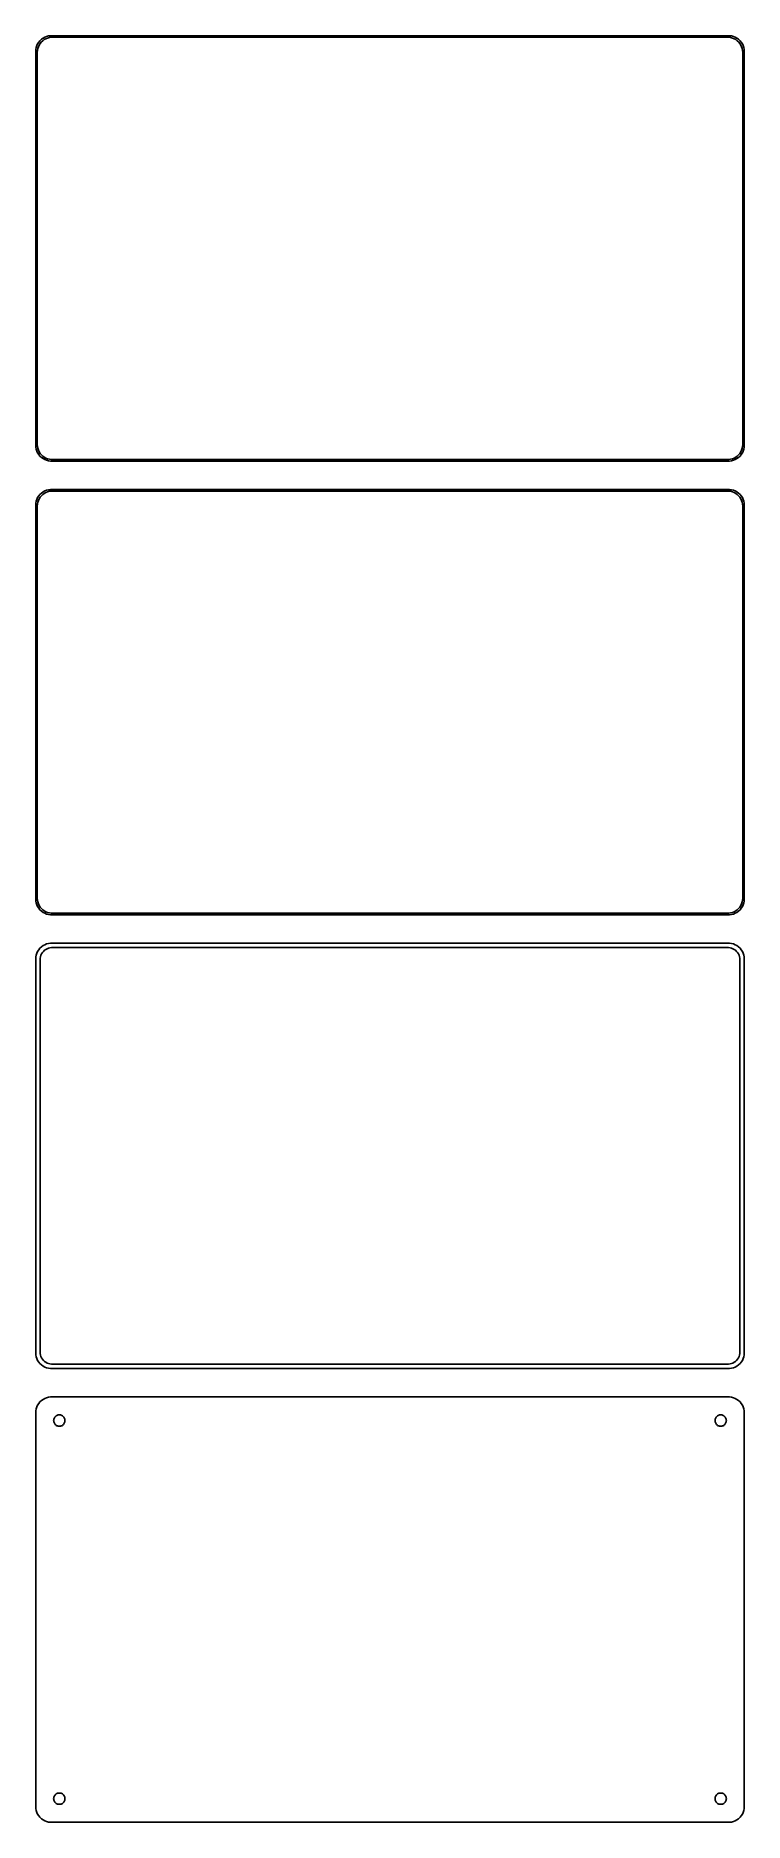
# Model space of a CAD drawing. Header units: metres. Extents: x -112 to 112, y 365 to 931.
import ezdxf

# ---------------------------------------------------------------- set-up
doc = ezdxf.new("R2010")
doc.units = ezdxf.units.M

msp = doc.modelspace()

# ---------------------------------------------------------------- linework, layer by layer
for p, q in [((-111.145, 929.923), (-111.545, 929.439)), ((-110.687, 930.353), (-111.145, 929.923)), ((-110.713, 929.502), (-110.278, 929.91)), ((-110.179, 930.722), (-110.687, 930.353)), ((-110.278, 929.91), (-109.795, 930.261)), ((-109.629, 931.024), (-110.179, 930.722)), ((-109.795, 930.261), (-109.272, 930.548)), ((-109.045, 931.255), (-109.629, 931.024)), ((-109.272, 930.548), (-108.718, 930.768)), ((-108.437, 931.411), (-109.045, 931.255)), ((-108.718, 930.768), (-108.14, 930.916)), ((-107.814, 931.49), (-108.437, 931.411)), ((-108.14, 930.916), (-107.548, 930.991)), ((107.814, 931.49), (-107.814, 931.49)), ((-107.548, 930.991), (107.548, 930.991)), ((107.548, 930.991), (108.14, 930.916)), ((108.437, 931.411), (107.814, 931.49)), ((108.14, 930.916), (108.718, 930.768)), ((109.045, 931.255), (108.437, 931.411)), ((108.718, 930.768), (109.272, 930.548)), ((109.629, 931.024), (109.045, 931.255)), ((109.272, 930.548), (109.795, 930.261)), ((110.179, 930.722), (109.629, 931.024)), ((109.795, 930.261), (110.278, 929.91)), ((110.687, 930.353), (110.179, 930.722)), ((110.278, 929.91), (110.713, 929.502)), ((111.145, 929.923), (110.687, 930.353)), ((111.545, 929.439), (111.145, 929.923)), ((-112.461, 927.127), (-112.5, 926.5)), ((-112.5, 926.5), (-112.5, 801.5)), ((-112.343, 927.743), (-112.461, 927.127)), ((-112.149, 928.341), (-112.343, 927.743)), ((-111.882, 928.909), (-112.149, 928.341)), ((-112, 926.25), (-111.963, 926.845)), ((-112, 801.75), (-112, 926.25)), ((-111.963, 926.845), (-111.851, 927.431)), ((-111.545, 929.439), (-111.882, 928.909)), ((-111.851, 927.431), (-111.666, 927.999)), ((-111.666, 927.999), (-111.412, 928.538)), ((-111.412, 928.538), (-111.093, 929.042)), ((-111.093, 929.042), (-110.713, 929.502)), ((110.713, 929.502), (111.093, 929.042)), ((111.093, 929.042), (111.412, 928.538)), ((111.412, 928.538), (111.666, 927.999)), ((111.882, 928.909), (111.545, 929.439)), ((111.666, 927.999), (111.851, 927.431)), ((111.851, 927.431), (111.963, 926.845)), ((112.149, 928.341), (111.882, 928.909)), ((111.963, 926.845), (112, 926.25)), ((112, 926.25), (112, 801.75)), ((112.343, 927.743), (112.149, 928.341)), ((112.461, 927.127), (112.343, 927.743)), ((112.5, 926.5), (112.461, 927.127)), ((112.5, 801.5), (112.5, 926.5)), ((-112.5, 801.5), (-112.461, 800.873)), ((-112.461, 800.873), (-112.343, 800.257)), ((-112.343, 800.257), (-112.149, 799.659)), ((-112.149, 799.659), (-111.882, 799.091)), ((-111.963, 801.155), (-112, 801.75)), ((-111.851, 800.569), (-111.963, 801.155)), ((-111.666, 800.001), (-111.851, 800.569)), ((-111.412, 799.462), (-111.666, 800.001)), ((-111.093, 798.958), (-111.412, 799.462)), ((111.412, 799.462), (111.093, 798.958)), ((111.666, 800.001), (111.412, 799.462)), ((111.851, 800.569), (111.666, 800.001)), ((111.963, 801.155), (111.851, 800.569)), ((111.882, 799.091), (112.149, 799.659)), ((112, 801.75), (111.963, 801.155)), ((112.149, 799.659), (112.343, 800.257)), ((112.343, 800.257), (112.461, 800.873)), ((112.461, 800.873), (112.5, 801.5)), ((-111.882, 799.091), (-111.545, 798.561)), ((-111.545, 798.561), (-111.145, 798.077)), ((-111.145, 798.077), (-110.687, 797.647)), ((-110.713, 798.498), (-111.093, 798.958)), ((-110.278, 798.09), (-110.713, 798.498)), ((-110.687, 797.647), (-110.179, 797.278)), ((-109.795, 797.739), (-110.278, 798.09)), ((-110.179, 797.278), (-109.629, 796.976)), ((-109.272, 797.452), (-109.795, 797.739)), ((-109.629, 796.976), (-109.045, 796.745)), ((-108.718, 797.232), (-109.272, 797.452)), ((-109.045, 796.745), (-108.437, 796.589)), ((-108.14, 797.084), (-108.718, 797.232)), ((-108.437, 796.589), (-107.814, 796.51)), ((-107.548, 797.009), (-108.14, 797.084)), ((-107.814, 796.51), (107.814, 796.51)), ((107.548, 797.009), (-107.548, 797.009)), ((108.14, 797.084), (107.548, 797.009)), ((107.814, 796.51), (108.437, 796.589)), ((108.718, 797.232), (108.14, 797.084)), ((108.437, 796.589), (109.045, 796.745)), ((109.272, 797.452), (108.718, 797.232)), ((109.045, 796.745), (109.629, 796.976)), ((109.795, 797.739), (109.272, 797.452)), ((109.629, 796.976), (110.179, 797.278)), ((110.278, 798.09), (109.795, 797.739)), ((110.179, 797.278), (110.687, 797.647)), ((110.713, 798.498), (110.278, 798.09)), ((110.687, 797.647), (111.145, 798.077)), ((111.093, 798.958), (110.713, 798.498)), ((111.145, 798.077), (111.545, 798.561)), ((111.545, 798.561), (111.882, 799.091)), ((-112.461, 783.127), (-112.5, 782.5)), ((-112.5, 782.5), (-112.5, 657.5)), ((-112.343, 783.743), (-112.461, 783.127)), ((-112.149, 784.341), (-112.343, 783.743)), ((-111.882, 784.909), (-112.149, 784.341)), ((-112, 782.25), (-111.963, 782.845)), ((-111.963, 782.845), (-111.851, 783.431)), ((-111.545, 785.439), (-111.882, 784.909)), ((-111.851, 783.431), (-111.666, 783.999)), ((-111.666, 783.999), (-111.412, 784.538)), ((-111.145, 785.923), (-111.545, 785.439)), ((-111.412, 784.538), (-111.093, 785.042)), ((-110.687, 786.353), (-111.145, 785.923)), ((-111.093, 785.042), (-110.713, 785.502)), ((-110.713, 785.502), (-110.278, 785.91)), ((-110.179, 786.722), (-110.687, 786.353)), ((-110.278, 785.91), (-109.795, 786.261)), ((-109.629, 787.024), (-110.179, 786.722)), ((-109.795, 786.261), (-109.272, 786.548)), ((-109.045, 787.255), (-109.629, 787.024)), ((-109.272, 786.548), (-108.718, 786.768)), ((-108.437, 787.411), (-109.045, 787.255)), ((-108.718, 786.768), (-108.14, 786.916)), ((-107.814, 787.49), (-108.437, 787.411)), ((-108.14, 786.916), (-107.548, 786.991)), ((107.814, 787.49), (-107.814, 787.49)), ((-107.548, 786.991), (107.548, 786.991)), ((107.548, 786.991), (108.14, 786.916)), ((108.437, 787.411), (107.814, 787.49)), ((108.14, 786.916), (108.718, 786.768)), ((109.045, 787.255), (108.437, 787.411)), ((108.718, 786.768), (109.272, 786.548)), ((109.629, 787.024), (109.045, 787.255)), ((109.272, 786.548), (109.795, 786.261)), ((110.179, 786.722), (109.629, 787.024)), ((109.795, 786.261), (110.278, 785.91)), ((110.687, 786.353), (110.179, 786.722)), ((110.278, 785.91), (110.713, 785.502)), ((111.145, 785.923), (110.687, 786.353)), ((110.713, 785.502), (111.093, 785.042)), ((111.093, 785.042), (111.412, 784.538)), ((111.545, 785.439), (111.145, 785.923)), ((111.412, 784.538), (111.666, 783.999)), ((111.882, 784.909), (111.545, 785.439)), ((111.666, 783.999), (111.851, 783.431)), ((111.851, 783.431), (111.963, 782.845)), ((112.149, 784.341), (111.882, 784.909)), ((111.963, 782.845), (112, 782.25)), ((112.343, 783.743), (112.149, 784.341)), ((112.461, 783.127), (112.343, 783.743)), ((112.5, 782.5), (112.461, 783.127)), ((112.5, 657.5), (112.5, 782.5)), ((-112, 657.75), (-112, 782.25)), ((112, 782.25), (112, 657.75)), ((-111.963, 657.155), (-112, 657.75)), ((112, 657.75), (111.963, 657.155)), ((-112.5, 657.5), (-112.461, 656.873)), ((-112.461, 656.873), (-112.343, 656.257)), ((-112.343, 656.257), (-112.149, 655.659)), ((-112.149, 655.659), (-111.882, 655.091)), ((-111.851, 656.569), (-111.963, 657.155)), ((-111.882, 655.091), (-111.545, 654.561)), ((-111.666, 656.001), (-111.851, 656.569)), ((-111.412, 655.462), (-111.666, 656.001)), ((-111.545, 654.561), (-111.145, 654.077)), ((-111.093, 654.958), (-111.412, 655.462)), ((-111.145, 654.077), (-110.687, 653.647)), ((-110.713, 654.498), (-111.093, 654.958)), ((-110.278, 654.09), (-110.713, 654.498)), ((-110.687, 653.647), (-110.179, 653.278)), ((-109.795, 653.739), (-110.278, 654.09)), ((-110.179, 653.278), (-109.629, 652.976)), ((-109.272, 653.452), (-109.795, 653.739)), ((-109.629, 652.976), (-109.045, 652.745)), ((-108.718, 653.232), (-109.272, 653.452)), ((-109.045, 652.745), (-108.437, 652.589)), ((-108.14, 653.084), (-108.718, 653.232)), ((-108.437, 652.589), (-107.814, 652.51)), ((-107.548, 653.009), (-108.14, 653.084)), ((-107.814, 652.51), (107.814, 652.51)), ((107.548, 653.009), (-107.548, 653.009)), ((108.14, 653.084), (107.548, 653.009)), ((107.814, 652.51), (108.437, 652.589)), ((108.718, 653.232), (108.14, 653.084)), ((108.437, 652.589), (109.045, 652.745)), ((109.272, 653.452), (108.718, 653.232)), ((109.045, 652.745), (109.629, 652.976)), ((109.795, 653.739), (109.272, 653.452)), ((109.629, 652.976), (110.179, 653.278)), ((110.278, 654.09), (109.795, 653.739)), ((110.179, 653.278), (110.687, 653.647)), ((110.713, 654.498), (110.278, 654.09)), ((110.687, 653.647), (111.145, 654.077)), ((111.093, 654.958), (110.713, 654.498)), ((111.412, 655.462), (111.093, 654.958)), ((111.145, 654.077), (111.545, 654.561)), ((111.666, 656.001), (111.412, 655.462)), ((111.545, 654.561), (111.882, 655.091)), ((111.851, 656.569), (111.666, 656.001)), ((111.963, 657.155), (111.851, 656.569)), ((111.882, 655.091), (112.149, 655.659)), ((112.149, 655.659), (112.343, 656.257)), ((112.343, 656.257), (112.461, 656.873)), ((112.461, 656.873), (112.5, 657.5)), ((-111.882, 640.909), (-112.149, 640.341)), ((-111.545, 641.439), (-111.882, 640.909)), ((-111.145, 641.923), (-111.545, 641.439)), ((-110.687, 642.353), (-111.145, 641.923)), ((-110.179, 642.722), (-110.687, 642.353)), ((-110.38, 640.524), (-110.071, 640.899)), ((-109.629, 643.024), (-110.179, 642.722)), ((-110.071, 640.899), (-109.716, 641.231)), ((-109.716, 641.231), (-109.323, 641.517)), ((-109.045, 643.255), (-109.629, 643.024)), ((-109.323, 641.517), (-108.898, 641.751)), ((-108.437, 643.411), (-109.045, 643.255)), ((-108.898, 641.751), (-108.446, 641.93)), ((-108.446, 641.93), (-107.975, 642.051)), ((-107.814, 643.49), (-108.437, 643.411)), ((-107.975, 642.051), (-107.493, 642.112)), ((107.814, 643.49), (-107.814, 643.49)), ((-107.493, 642.112), (107.493, 642.112)), ((107.493, 642.112), (107.975, 642.051)), ((108.437, 643.411), (107.814, 643.49)), ((107.975, 642.051), (108.446, 641.93)), ((109.045, 643.255), (108.437, 643.411)), ((108.446, 641.93), (108.898, 641.751)), ((108.898, 641.751), (109.323, 641.517)), ((109.629, 643.024), (109.045, 643.255)), ((109.323, 641.517), (109.716, 641.231)), ((110.179, 642.722), (109.629, 643.024)), ((109.716, 641.231), (110.071, 640.899)), ((110.071, 640.899), (110.38, 640.524)), ((110.687, 642.353), (110.179, 642.722)), ((111.145, 641.923), (110.687, 642.353)), ((111.545, 641.439), (111.145, 641.923)), ((111.882, 640.909), (111.545, 641.439)), ((112.149, 640.341), (111.882, 640.909)), ((-112.461, 639.127), (-112.5, 638.5)), ((-112.5, 638.5), (-112.5, 513.5)), ((-112.343, 639.743), (-112.461, 639.127)), ((-112.149, 640.341), (-112.343, 639.743)), ((-111.119, 638.25), (-111.089, 638.735)), ((-111.119, 513.75), (-111.119, 638.25)), ((-111.089, 638.735), (-110.998, 639.212)), ((-110.998, 639.212), (-110.848, 639.674)), ((-110.848, 639.674), (-110.641, 640.114)), ((-110.641, 640.114), (-110.38, 640.524)), ((110.38, 640.524), (110.641, 640.114)), ((110.641, 640.114), (110.848, 639.674)), ((110.848, 639.674), (110.998, 639.212)), ((110.998, 639.212), (111.089, 638.735)), ((111.089, 638.735), (111.119, 638.25)), ((111.119, 638.25), (111.119, 513.75)), ((112.343, 639.743), (112.149, 640.341)), ((112.461, 639.127), (112.343, 639.743)), ((112.5, 638.5), (112.461, 639.127)), ((112.5, 513.5), (112.5, 638.5)), ((-112.5, 513.5), (-112.461, 512.873)), ((-112.461, 512.873), (-112.343, 512.257)), ((-112.343, 512.257), (-112.149, 511.659)), ((-112.149, 511.659), (-111.882, 511.091)), ((-111.882, 511.091), (-111.545, 510.561)), ((-111.545, 510.561), (-111.145, 510.077)), ((-111.089, 513.265), (-111.119, 513.75)), ((-110.998, 512.788), (-111.089, 513.265)), ((-110.848, 512.326), (-110.998, 512.788)), ((-110.641, 511.886), (-110.848, 512.326)), ((-110.38, 511.476), (-110.641, 511.886)), ((-110.071, 511.101), (-110.38, 511.476)), ((-109.716, 510.769), (-110.071, 511.101)), ((-109.323, 510.483), (-109.716, 510.769)), ((-108.898, 510.249), (-109.323, 510.483)), ((109.323, 510.483), (108.898, 510.249)), ((109.716, 510.769), (109.323, 510.483)), ((110.071, 511.101), (109.716, 510.769)), ((110.38, 511.476), (110.071, 511.101)), ((110.641, 511.886), (110.38, 511.476)), ((110.848, 512.326), (110.641, 511.886)), ((110.998, 512.788), (110.848, 512.326)), ((111.089, 513.265), (110.998, 512.788)), ((111.119, 513.75), (111.089, 513.265)), ((111.145, 510.077), (111.545, 510.561)), ((111.545, 510.561), (111.882, 511.091)), ((111.882, 511.091), (112.149, 511.659)), ((112.149, 511.659), (112.343, 512.257)), ((112.343, 512.257), (112.461, 512.873)), ((112.461, 512.873), (112.5, 513.5)), ((-111.145, 510.077), (-110.687, 509.647)), ((-110.687, 509.647), (-110.179, 509.278)), ((-110.179, 509.278), (-109.629, 508.976)), ((-109.629, 508.976), (-109.045, 508.745)), ((-109.045, 508.745), (-108.437, 508.589)), ((-108.446, 510.07), (-108.898, 510.249)), ((-107.975, 509.949), (-108.446, 510.07)), ((-108.437, 508.589), (-107.814, 508.51)), ((-107.493, 509.888), (-107.975, 509.949)), ((-107.814, 508.51), (107.814, 508.51)), ((107.493, 509.888), (-107.493, 509.888)), ((107.975, 509.949), (107.493, 509.888)), ((107.814, 508.51), (108.437, 508.589)), ((108.446, 510.07), (107.975, 509.949)), ((108.437, 508.589), (109.045, 508.745)), ((108.898, 510.249), (108.446, 510.07)), ((109.045, 508.745), (109.629, 508.976)), ((109.629, 508.976), (110.179, 509.278)), ((110.179, 509.278), (110.687, 509.647)), ((110.687, 509.647), (111.145, 510.077)), ((-109.629, 499.024), (-110.179, 498.722)), ((-109.045, 499.255), (-109.629, 499.024)), ((-108.437, 499.411), (-109.045, 499.255)), ((-107.814, 499.49), (-108.437, 499.411)), ((107.814, 499.49), (-107.814, 499.49)), ((108.437, 499.411), (107.814, 499.49)), ((109.045, 499.255), (108.437, 499.411)), ((109.629, 499.024), (109.045, 499.255)), ((110.179, 498.722), (109.629, 499.024)), ((-112.461, 495.127), (-112.5, 494.5)), ((-112.5, 494.5), (-112.5, 369.5)), ((-112.343, 495.743), (-112.461, 495.127)), ((-112.149, 496.341), (-112.343, 495.743)), ((-111.882, 496.909), (-112.149, 496.341)), ((-111.545, 497.439), (-111.882, 496.909)), ((-111.145, 497.923), (-111.545, 497.439)), ((-110.687, 498.353), (-111.145, 497.923)), ((-110.179, 498.722), (-110.687, 498.353)), ((-106.312, 493.232), (-106.147, 493.387)), ((-106.147, 493.387), (-105.964, 493.52)), ((-105.964, 493.52), (-105.766, 493.629)), ((-105.766, 493.629), (-105.556, 493.712)), ((-105.556, 493.712), (-105.337, 493.768)), ((-105.337, 493.768), (-105.113, 493.796)), ((-105.113, 493.796), (-104.887, 493.796)), ((-104.887, 493.796), (-104.663, 493.768)), ((-104.663, 493.768), (-104.444, 493.712)), ((-104.444, 493.712), (-104.234, 493.629)), ((-104.234, 493.629), (-104.036, 493.52)), ((-104.036, 493.52), (-103.853, 493.387)), ((-103.853, 493.387), (-103.688, 493.232)), ((103.688, 493.232), (103.853, 493.387)), ((103.853, 493.387), (104.036, 493.52)), ((104.036, 493.52), (104.234, 493.629)), ((104.234, 493.629), (104.444, 493.712)), ((104.444, 493.712), (104.663, 493.768)), ((104.663, 493.768), (104.887, 493.796)), ((104.887, 493.796), (105.113, 493.796)), ((105.113, 493.796), (105.337, 493.768)), ((105.337, 493.768), (105.556, 493.712)), ((105.556, 493.712), (105.766, 493.629)), ((105.766, 493.629), (105.964, 493.52)), ((105.964, 493.52), (106.147, 493.387)), ((106.147, 493.387), (106.312, 493.232)), ((110.687, 498.353), (110.179, 498.722)), ((111.145, 497.923), (110.687, 498.353)), ((111.545, 497.439), (111.145, 497.923)), ((111.882, 496.909), (111.545, 497.439)), ((112.149, 496.341), (111.882, 496.909)), ((112.343, 495.743), (112.149, 496.341)), ((112.461, 495.127), (112.343, 495.743)), ((112.5, 494.5), (112.461, 495.127)), ((112.5, 369.5), (112.5, 494.5)), ((-106.8, 492), (-106.786, 492.226)), ((-106.786, 491.774), (-106.8, 492)), ((-106.786, 492.226), (-106.743, 492.448)), ((-106.743, 491.552), (-106.786, 491.774)), ((-106.743, 492.448), (-106.674, 492.663)), ((-106.674, 491.337), (-106.743, 491.552)), ((-106.674, 492.663), (-106.577, 492.867)), ((-106.577, 491.133), (-106.674, 491.337)), ((-106.577, 492.867), (-106.456, 493.058)), ((-106.456, 490.942), (-106.577, 491.133)), ((-106.456, 493.058), (-106.312, 493.232)), ((-106.312, 490.768), (-106.456, 490.942)), ((-106.147, 490.613), (-106.312, 490.768)), ((-105.964, 490.48), (-106.147, 490.613)), ((-105.766, 490.371), (-105.964, 490.48)), ((-105.556, 490.288), (-105.766, 490.371)), ((-105.337, 490.232), (-105.556, 490.288)), ((-105.113, 490.204), (-105.337, 490.232)), ((-104.887, 490.204), (-105.113, 490.204)), ((-104.663, 490.232), (-104.887, 490.204)), ((-104.444, 490.288), (-104.663, 490.232)), ((-104.234, 490.371), (-104.444, 490.288)), ((-104.036, 490.48), (-104.234, 490.371)), ((-103.853, 490.613), (-104.036, 490.48)), ((-103.688, 490.768), (-103.853, 490.613)), ((-103.688, 493.232), (-103.544, 493.058)), ((-103.544, 490.942), (-103.688, 490.768)), ((-103.544, 493.058), (-103.423, 492.867)), ((-103.423, 491.133), (-103.544, 490.942)), ((-103.423, 492.867), (-103.326, 492.663)), ((-103.326, 491.337), (-103.423, 491.133)), ((-103.326, 492.663), (-103.257, 492.448)), ((-103.257, 491.552), (-103.326, 491.337)), ((-103.257, 492.448), (-103.214, 492.226)), ((-103.214, 491.774), (-103.257, 491.552)), ((-103.214, 492.226), (-103.2, 492)), ((-103.2, 492), (-103.214, 491.774)), ((103.2, 492), (103.214, 492.226)), ((103.214, 491.774), (103.2, 492)), ((103.214, 492.226), (103.257, 492.448)), ((103.257, 491.552), (103.214, 491.774)), ((103.257, 492.448), (103.326, 492.663)), ((103.326, 491.337), (103.257, 491.552)), ((103.326, 492.663), (103.423, 492.867)), ((103.423, 491.133), (103.326, 491.337)), ((103.423, 492.867), (103.544, 493.058)), ((103.544, 490.942), (103.423, 491.133)), ((103.544, 493.058), (103.688, 493.232)), ((103.688, 490.768), (103.544, 490.942)), ((103.853, 490.613), (103.688, 490.768)), ((104.036, 490.48), (103.853, 490.613)), ((104.234, 490.371), (104.036, 490.48)), ((104.444, 490.288), (104.234, 490.371)), ((104.663, 490.232), (104.444, 490.288)), ((104.887, 490.204), (104.663, 490.232)), ((105.113, 490.204), (104.887, 490.204)), ((105.337, 490.232), (105.113, 490.204)), ((105.556, 490.288), (105.337, 490.232)), ((105.766, 490.371), (105.556, 490.288)), ((105.964, 490.48), (105.766, 490.371)), ((106.147, 490.613), (105.964, 490.48)), ((106.312, 490.768), (106.147, 490.613)), ((106.312, 493.232), (106.456, 493.058)), ((106.456, 490.942), (106.312, 490.768)), ((106.456, 493.058), (106.577, 492.867)), ((106.577, 491.133), (106.456, 490.942)), ((106.577, 492.867), (106.674, 492.663)), ((106.674, 491.337), (106.577, 491.133)), ((106.674, 492.663), (106.743, 492.448)), ((106.743, 491.552), (106.674, 491.337)), ((106.743, 492.448), (106.786, 492.226)), ((106.786, 491.774), (106.743, 491.552)), ((106.786, 492.226), (106.8, 492)), ((106.8, 492), (106.786, 491.774)), ((-112.5, 369.5), (-112.461, 368.873)), ((-112.461, 368.873), (-112.343, 368.257)), ((-106.8, 372), (-106.786, 372.226)), ((-106.786, 371.774), (-106.8, 372)), ((-106.786, 372.226), (-106.743, 372.448)), ((-106.743, 371.552), (-106.786, 371.774)), ((-106.743, 372.448), (-106.674, 372.663)), ((-106.674, 371.337), (-106.743, 371.552)), ((-106.674, 372.663), (-106.577, 372.867)), ((-106.577, 371.133), (-106.674, 371.337)), ((-106.577, 372.867), (-106.456, 373.058)), ((-106.456, 370.942), (-106.577, 371.133)), ((-106.456, 373.058), (-106.312, 373.232)), ((-106.312, 370.768), (-106.456, 370.942)), ((-106.312, 373.232), (-106.147, 373.387)), ((-106.147, 370.613), (-106.312, 370.768)), ((-106.147, 373.387), (-105.964, 373.52)), ((-105.964, 370.48), (-106.147, 370.613)), ((-105.964, 373.52), (-105.766, 373.629)), ((-105.766, 370.371), (-105.964, 370.48)), ((-105.766, 373.629), (-105.556, 373.712)), ((-105.556, 370.288), (-105.766, 370.371)), ((-105.556, 373.712), (-105.337, 373.768)), ((-105.337, 370.232), (-105.556, 370.288)), ((-105.337, 373.768), (-105.113, 373.796)), ((-105.113, 370.204), (-105.337, 370.232)), ((-105.113, 373.796), (-104.887, 373.796)), ((-104.887, 370.204), (-105.113, 370.204)), ((-104.887, 373.796), (-104.663, 373.768)), ((-104.663, 370.232), (-104.887, 370.204)), ((-104.663, 373.768), (-104.444, 373.712)), ((-104.444, 370.288), (-104.663, 370.232)), ((-104.444, 373.712), (-104.234, 373.629)), ((-104.234, 370.371), (-104.444, 370.288)), ((-104.234, 373.629), (-104.036, 373.52)), ((-104.036, 370.48), (-104.234, 370.371)), ((-104.036, 373.52), (-103.853, 373.387)), ((-103.853, 370.613), (-104.036, 370.48)), ((-103.853, 373.387), (-103.688, 373.232)), ((-103.688, 370.768), (-103.853, 370.613)), ((-103.688, 373.232), (-103.544, 373.058)), ((-103.544, 370.942), (-103.688, 370.768)), ((-103.544, 373.058), (-103.423, 372.867)), ((-103.423, 371.133), (-103.544, 370.942)), ((-103.423, 372.867), (-103.326, 372.663)), ((-103.326, 371.337), (-103.423, 371.133)), ((-103.326, 372.663), (-103.257, 372.448)), ((-103.257, 371.552), (-103.326, 371.337)), ((-103.257, 372.448), (-103.214, 372.226)), ((-103.214, 371.774), (-103.257, 371.552)), ((-103.214, 372.226), (-103.2, 372)), ((-103.2, 372), (-103.214, 371.774)), ((103.2, 372), (103.214, 372.226)), ((103.214, 371.774), (103.2, 372)), ((103.214, 372.226), (103.257, 372.448)), ((103.257, 371.552), (103.214, 371.774)), ((103.257, 372.448), (103.326, 372.663)), ((103.326, 371.337), (103.257, 371.552)), ((103.326, 372.663), (103.423, 372.867)), ((103.423, 371.133), (103.326, 371.337)), ((103.423, 372.867), (103.544, 373.058)), ((103.544, 370.942), (103.423, 371.133)), ((103.544, 373.058), (103.688, 373.232)), ((103.688, 370.768), (103.544, 370.942)), ((103.688, 373.232), (103.853, 373.387)), ((103.853, 370.613), (103.688, 370.768)), ((103.853, 373.387), (104.036, 373.52)), ((104.036, 370.48), (103.853, 370.613)), ((104.036, 373.52), (104.234, 373.629)), ((104.234, 370.371), (104.036, 370.48)), ((104.234, 373.629), (104.444, 373.712)), ((104.444, 370.288), (104.234, 370.371)), ((104.444, 373.712), (104.663, 373.768)), ((104.663, 370.232), (104.444, 370.288)), ((104.663, 373.768), (104.887, 373.796)), ((104.887, 370.204), (104.663, 370.232)), ((104.887, 373.796), (105.113, 373.796)), ((105.113, 370.204), (104.887, 370.204)), ((105.113, 373.796), (105.337, 373.768)), ((105.337, 370.232), (105.113, 370.204)), ((105.337, 373.768), (105.556, 373.712)), ((105.556, 370.288), (105.337, 370.232)), ((105.556, 373.712), (105.766, 373.629)), ((105.766, 370.371), (105.556, 370.288)), ((105.766, 373.629), (105.964, 373.52)), ((105.964, 370.48), (105.766, 370.371)), ((105.964, 373.52), (106.147, 373.387)), ((106.147, 370.613), (105.964, 370.48)), ((106.147, 373.387), (106.312, 373.232)), ((106.312, 370.768), (106.147, 370.613)), ((106.312, 373.232), (106.456, 373.058)), ((106.456, 370.942), (106.312, 370.768)), ((106.456, 373.058), (106.577, 372.867)), ((106.577, 371.133), (106.456, 370.942)), ((106.577, 372.867), (106.674, 372.663)), ((106.674, 371.337), (106.577, 371.133)), ((106.674, 372.663), (106.743, 372.448)), ((106.743, 371.552), (106.674, 371.337)), ((106.743, 372.448), (106.786, 372.226)), ((106.786, 371.774), (106.743, 371.552)), ((106.786, 372.226), (106.8, 372)), ((106.8, 372), (106.786, 371.774)), ((112.343, 368.257), (112.461, 368.873)), ((112.461, 368.873), (112.5, 369.5)), ((-112.343, 368.257), (-112.149, 367.659)), ((-112.149, 367.659), (-111.882, 367.091)), ((-111.882, 367.091), (-111.545, 366.561)), ((-111.545, 366.561), (-111.145, 366.077)), ((-111.145, 366.077), (-110.687, 365.647)), ((-110.687, 365.647), (-110.179, 365.278)), ((-110.179, 365.278), (-109.629, 364.976)), ((-109.629, 364.976), (-109.045, 364.745)), ((-109.045, 364.745), (-108.437, 364.589)), ((-108.437, 364.589), (-107.814, 364.51)), ((-107.814, 364.51), (107.814, 364.51)), ((107.814, 364.51), (108.437, 364.589)), ((108.437, 364.589), (109.045, 364.745)), ((109.045, 364.745), (109.629, 364.976)), ((109.629, 364.976), (110.179, 365.278)), ((110.179, 365.278), (110.687, 365.647)), ((110.687, 365.647), (111.145, 366.077)), ((111.145, 366.077), (111.545, 366.561)), ((111.545, 366.561), (111.882, 367.091)), ((111.882, 367.091), (112.149, 367.659)), ((112.149, 367.659), (112.343, 368.257))]:
    msp.add_line(p, q)

doc.saveas('drawing.dxf')
